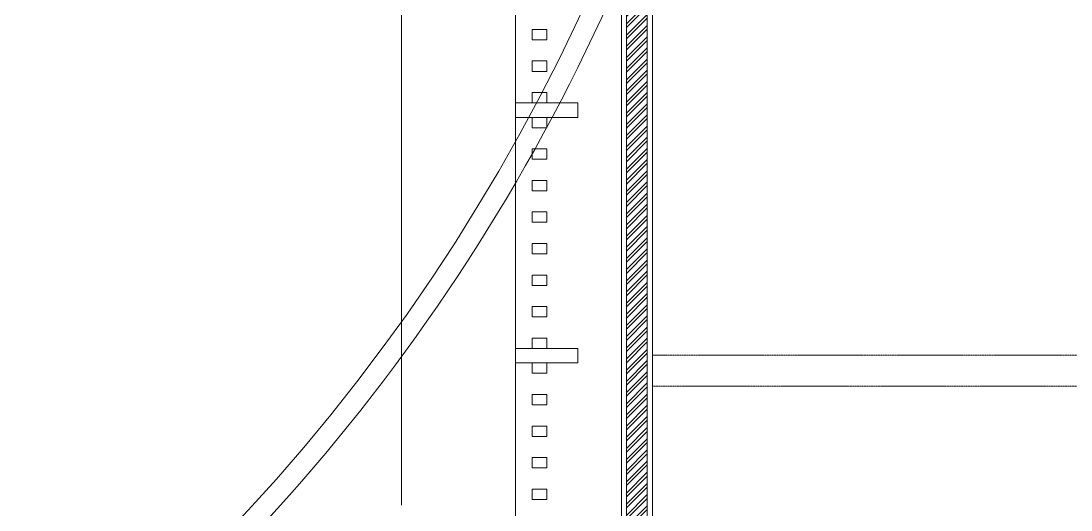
# Model space of a CAD drawing. Header units: millimetres. Extents: x -280308 to 6402717, y -14 to 2073074.
# Drawn here: x -36914 to -31848, y 482651 to 485010 of the extents above; entities that cross this region are included whole.
import ezdxf
from ezdxf.enums import TextEntityAlignment as Align

# ---------------------------------------------------------------- set-up
doc = ezdxf.new("R2010")
doc.units = ezdxf.units.MM
doc.linetypes.add('DASHED2', pattern=[0.375, 0.25, -0.125])
doc.linetypes.add('I02_HIDDEN', pattern=[6, 4, -2])
doc.layers.get('0').update_dxf_attribs({"lineweight": 0})
for name, color, linetype, lineweight in [('A-ALINE-3', 111, 'Continuous', 15), ('A-ALINE-6', 117, 'Continuous', 9), ('A-Z22-T-Anno_Text', 152, 'Continuous', 9), ('A-Z774-E-Hidden', 142, 'I02_HIDDEN', 0)]:
    doc.layers.add(name, color=color, linetype=linetype, lineweight=lineweight)
doc.layers.add('A-FILL-1', color=7, linetype='Continuous', lineweight=0, true_color=0x454545)
doc.styles.add('TGF_A', font='arial.ttf')

# ---------------------------------------------------------------- blocks, each defined once
blk = doc.blocks.new('A$C834590f0')
at = {"ltscale": 0.25}
for radius, start, end in [(9350.4, 262.4048, 342.62601), (9450.4, 308.14117, 342.8156)]:
    blk.add_arc((-66998.6, -10741.1), radius, start, end, dxfattribs=at)
blk = doc.blocks.new('A$C286adef0')
at = {"layer": 'A-FILL-1', "ltscale": 0.25}
h = blk.add_hatch(dxfattribs=at)
h.set_pattern_fill('ANSI32', color=256, scale=4, angle=180)
h.set_pattern_definition([(225, (116700.98, -40218.705), (26.940768, -26.940768), []), (225, (116683.02, -40218.705), (26.940768, -26.940768), [])])
h.paths.add_polyline_path([(12022.8, -21197), (12022.8, -1747), (12122.8, -1747), (12122.8, -21197)])
at = {"ltscale": 0.25}
blk.add_lwpolyline([(14077.3, -1122), (11487.8, -1122), (11487.8, -4259.5), (11487.8, -5584), (11391.9, -5584), (11391.9, -6200.8), (11487.8, -6200.8), (11487.8, -21823.1), (11858.1, -21823.1), (11858.1, -21523.1)], dxfattribs=at)
at = {"color": 0, "linetype": 'DASHED2', "lineweight": -2, "ltscale": 6}
for points in [[(12147.8, -17047), (14464.5, -17047), (14464.5, -13047), (12147.8, -13047)], [(14464.5, -17197), (12147.8, -17197), (12147.8, -21197), (14464.5, -21197)]]:
    blk.add_lwpolyline(points, close=True, dxfattribs=at)
at = {"ltscale": 0.25}
for points in [[(11567.8, -15475.7), (11637.8, -15475.7), (11637.8, -15525.7), (11567.8, -15525.7)], [(11567.8, -15627.8), (11637.8, -15627.8), (11637.8, -15677.8), (11567.8, -15677.8)], [(11567.8, -15779.9), (11637.8, -15779.9), (11637.8, -15829.9), (11567.8, -15829.9)], [(11487.8, -15829.9), (11787.8, -15829.9), (11787.8, -15899.9), (11487.8, -15899.9)], [(11567.8, -15899.9), (11637.8, -15899.9), (11637.8, -15949.9), (11567.8, -15949.9)], [(11567.8, -16051.9), (11637.8, -16051.9), (11637.8, -16101.9), (11567.8, -16101.9)], [(11567.8, -16204), (11637.8, -16204), (11637.8, -16254), (11567.8, -16254)], [(11567.8, -16356.1), (11637.8, -16356.1), (11637.8, -16406.1), (11567.8, -16406.1)], [(11567.8, -16508.2), (11637.8, -16508.2), (11637.8, -16558.2), (11567.8, -16558.2)], [(11567.8, -16660.3), (11637.8, -16660.3), (11637.8, -16710.3), (11567.8, -16710.3)], [(11567.8, -16812.4), (11637.8, -16812.4), (11637.8, -16862.4), (11567.8, -16862.4)], [(11567.8, -16964.5), (11637.8, -16964.5), (11637.8, -17014.5), (11567.8, -17014.5)], [(11487.8, -17014.5), (11787.8, -17014.5), (11787.8, -17084.5), (11487.8, -17084.5)], [(11567.8, -17084.5), (11637.8, -17084.5), (11637.8, -17134.5), (11567.8, -17134.5)], [(11567.8, -17236.6), (11637.8, -17236.6), (11637.8, -17286.6), (11567.8, -17286.6)], [(11567.8, -17388.7), (11637.8, -17388.7), (11637.8, -17438.7), (11567.8, -17438.7)], [(11567.8, -17540.8), (11637.8, -17540.8), (11637.8, -17590.8), (11567.8, -17590.8)], [(11567.8, -17692.9), (11637.8, -17692.9), (11637.8, -17742.9), (11567.8, -17742.9)]]:
    blk.add_lwpolyline(points, close=True, dxfattribs=at)
at = {"layer": 'A-ALINE-3', "linetype": 'Continuous'}
blk.add_lwpolyline([(12022.8, -21197), (12022.8, -1747), (12122.8, -1747), (12122.8, -21197)], close=True, dxfattribs=at)
at = {"layer": 'A-ALINE-6'}
blk.add_lwpolyline([(11997.8, -21197), (11997.8, -1747), (12147.8, -1747), (12147.8, -21197)], close=True, dxfattribs=at)
at = {"ltscale": 0.25}
blk.add_blockref('A$C834590f0', (70322.8, -713.8), dxfattribs=at)
blk = doc.blocks.new('*U530')
at = {"layer": 'A-Z774-E-Hidden', "color": 0, "lineweight": -2}
blk.add_lwpolyline([(0, -6.2759), (5.7202, -6.2759, 0.414214), (5.8452, -6.1509), (5.8452, -1.0958, 0.414214), (5.7202, -0.9708), (0, -0.9708), (-1.2148, -0.9708, 0.414214), (-1.3398, -1.0958), (-1.3398, -6.1509, 0.414214), (-1.2148, -6.2759)], format="xyb", close=True, dxfattribs=at)
at = {"color": 7, "lineweight": -2, "style": 'TGF_A', "flags": 8}
for tag, height, p in [('NOTE1', 0.0625, (0, 0.3375)), ('DET', 0.0938, (0, 0.0961)), ('SHT', 0.075, (0, -0.1021)), ('NOTE2', 0.0625, (0, -0.3994))]:
    blk.add_attdef(tag, text='', height=height, dxfattribs=at).set_placement(p, align=Align.MIDDLE)
blk = doc.blocks.new('3')
at = {"ltscale": 0.25}
blk.add_blockref('A$C286adef0', (-46014.9, 500445.2), dxfattribs=at)
at = {"layer": 'A-Z22-T-Anno_Text', "color": 12, "lineweight": 20, "true_color": 0xd91215, "xscale": 4266.666666600002, "yscale": 4266.666666600002, "zscale": 4266.666666600002}
blk.add_blockref('*U530', (-29362, 504417.4), dxfattribs=at)

msp = doc.modelspace()

# ---------------------------------------------------------------- block references
msp.add_blockref('3', (0, 0))

doc.saveas('drawing.dxf')
